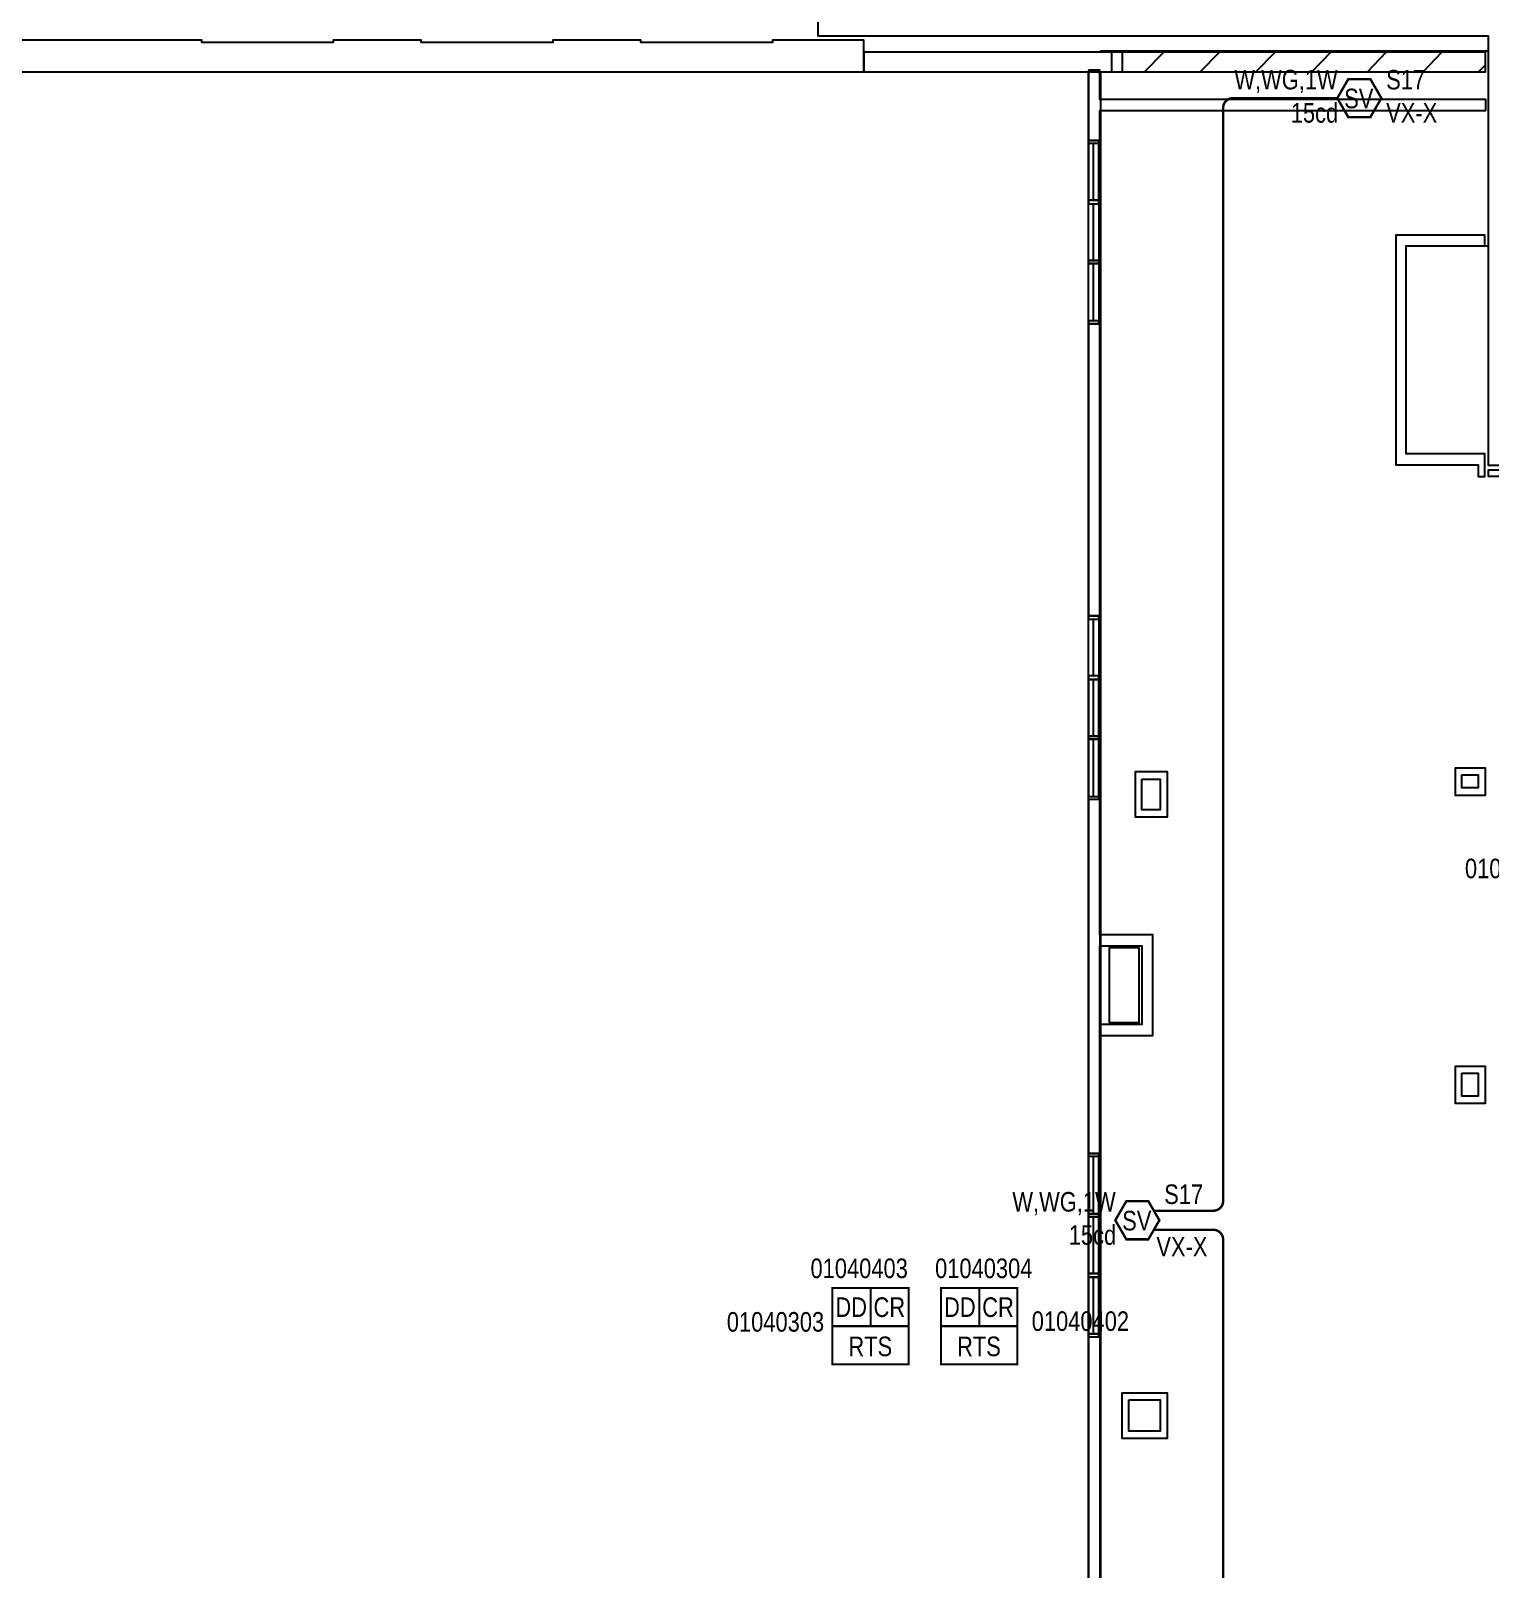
# Model space of a CAD drawing. Header units: inches. Extents: x 9349 to 17082, y 17684 to 25415.
# Drawn here: x 11103 to 11998, y 20127 to 21070 of the extents above; entities that cross this region are included whole.
import ezdxf
from ezdxf.enums import TextEntityAlignment as Align

# ---------------------------------------------------------------- set-up
doc = ezdxf.new("R2010")
doc.units = ezdxf.units.IN
doc.header["$LTSCALE"] = 0.25
doc.header["$MEASUREMENT"] = 0
for name, color, linetype in [('BACKGROUND', 8, 'Continuous'), ('CONDUIT', 6, 'Continuous'), ('DUCT DETECTOR', 1, 'Continuous'), ('RELAY MODULES', 1, 'Continuous'), ('REMOTE TEST STATION', 1, 'Continuous'), ('SPEAKER STROBE', 1, 'Continuous')]:
    doc.layers.add(name, color=color, linetype=linetype)
doc.styles.add('Arial', font='arial.ttf', dxfattribs={"width": 0.8})

# ---------------------------------------------------------------- blocks, each defined once
blk = doc.blocks.new('SIGA-SD')
at = {"layer": 'DUCT DETECTOR', "const_width": 1.3}
blk.add_lwpolyline([(-11.5, -11.68), (-11.5, 11.7), (11.89, 11.7), (11.89, -11.68)], close=True, dxfattribs=at)
at = {"layer": 'DUCT DETECTOR', "style": 'Arial', "width": 0.8}
blk.add_text('DD', height=12, dxfattribs=at).set_placement((0, 0), align=Align.MIDDLE)
for tag, p in [('ADDRESS', (20.64, 8.96)), ('ZONE', (20.64, -8.58))]:
    blk.add_attdef(tag, text='', height=12, dxfattribs=at).set_placement(p, align=Align.MIDDLE_LEFT)
blk.add_attdef('SUBSCRIPT', text='', height=12, dxfattribs=at).set_placement((-16.56, -9.02), align=Align.MIDDLE_RIGHT)
blk = doc.blocks.new('SIGA-CR')
at = {"layer": 'RELAY MODULES', "const_width": 1.3}
blk.add_lwpolyline([(-11.5, -11.68), (-11.5, 11.7), (11.89, 11.7), (11.89, -11.68)], close=True, dxfattribs=at)
at = {"layer": 'RELAY MODULES', "style": 'Arial', "width": 0.8}
blk.add_text('CR', height=12, dxfattribs=at).set_placement((0, 0), align=Align.MIDDLE)
for tag, p in [('ADDRESS', (20.64, 8.96)), ('ZONE', (20.64, -8.58))]:
    blk.add_attdef(tag, text='', height=12, dxfattribs=at).set_placement(p, align=Align.MIDDLE_LEFT)
blk.add_attdef('SUBSCRIPT', text='', height=12, dxfattribs=at).set_placement((-16.56, -9.02), align=Align.MIDDLE_RIGHT)
blk = doc.blocks.new('SD-TRK')
at = {"layer": 'REMOTE TEST STATION', "const_width": 1.25}
blk.add_lwpolyline([(-23.19, 12.37), (23.58, 12.37), (23.58, -11.01), (-23.19, -11.01)], close=True, dxfattribs=at)
at = {"layer": 'REMOTE TEST STATION', "style": 'Arial', "width": 0.8}
blk.add_text('RTS', height=12, dxfattribs=at).set_placement((0, 0), align=Align.MIDDLE)
blk.add_attdef('DD_NUMBER', text='', height=12, dxfattribs=at).set_placement((29.49, 10.17), align=Align.MIDDLE_LEFT)
blk = doc.blocks.new('G4-S7VM')
at = {"layer": 'SPEAKER STROBE', "const_width": 1.46}
blk.add_lwpolyline([(13.83, 0.21), (7.08, 11.9), (-6.42, 11.9), (-13.17, 0.21), (-6.42, -11.49), (7.08, -11.49)], close=True, dxfattribs=at)
at = {"layer": 'SPEAKER STROBE', "style": 'Arial', "width": 0.8}
blk.add_text('SV', height=12, dxfattribs=at).set_placement((0, 0), align=Align.MIDDLE)
for tag, p in [('W', (-12.95, 11.52)), ('CANDELA', (-12.62, -8.82)), ('1/2W', (-12.62, -29.16))]:
    blk.add_attdef(tag, text='', height=12, dxfattribs=at).set_placement(p, align=Align.MIDDLE_RIGHT)
for tag, p in [('Speaker_Circuit', (16.8, 11.52)), ('Visual_Circuit', (16.8, -8.82))]:
    blk.add_attdef(tag, text='', height=12, dxfattribs=at).set_placement(p, align=Align.MIDDLE_LEFT)

msp = doc.modelspace()

# ---------------------------------------------------------------- linework, layer by layer
at = {"layer": 'BACKGROUND'}
for points in [[(12004.57, 20803.64), (11996.54, 20803.64), (11996.54, 21066.89), (11656.14, 21066.89), (11602.79, 21066.89), (11585.75, 21066.89), (11585.75, 21105.14), (11585.75, 21122.17), (11585.75, 21238.53), (11603.75, 21238.53), (11603.75, 21122.17), (11606.64, 21122.17), (11606.64, 21105.14), (11602.79, 21105.14), (11602.79, 21083.92), (11606.64, 21083.92), (11606.64, 21301.21), (11630.75, 21301.21), (11630.75, 21083.92), (11656.14, 21083.92), (11996.54, 21083.92), (11996.54, 21398.28), (12009.07, 21398.28)], [(11994.29, 20810.71), (11946.07, 20810.71), (11946.07, 20938.32), (11996.54, 20938.32), (11996.54, 21057.57), (11758.68, 21057.57), (11758.68, 21056.92)], [(11785.68, 21045.03), (11797.57, 21056.92)], [(11819.75, 21045.03), (11831.64, 21056.92)], [(11853.82, 21045.03), (11865.72, 21056.92)], [(11888.22, 21045.03), (11899.79, 21056.92)], [(11922.29, 21045.03), (11933.86, 21056.92)], [(11956.36, 21045.03), (11967.93, 21056.92)], [(11758.36, 21002.92), (11757.72, 21002.92), (11757.72, 21001), (11751.29, 21001), (11751.29, 20966.28), (11757.72, 20966.28), (11751.29, 20966.28), (11751.29, 20964.03), (11757.72, 20964.03), (11757.72, 20929.32), (11751.29, 20929.32), (11757.72, 20929.32), (11757.72, 20927.39), (11757.72, 20892.35), (11751.29, 20892.35), (11751.29, 20927.39), (11757.72, 20927.39), (11751.29, 20927.39), (11751.29, 20929.32), (11751.29, 20964.03), (11757.72, 20964.03), (11757.72, 20966.28), (11757.72, 21001), (11751.29, 21001), (11751.29, 21002.92), (11751.29, 21045.03)], [(11990.43, 21045.03), (11994.61, 21049.21)], [(11757.72, 21002.92), (11751.29, 21002.92)], [(11754.18, 21001), (11754.18, 20966.28)], [(11754.18, 20964.03), (11754.18, 20929.32)], [(11754.18, 20927.39), (11754.18, 20892.35)], [(11757.72, 20890.42), (11757.72, 20892.35), (11751.29, 20892.35), (11751.29, 20890.42), (11757.72, 20890.42), (11758.36, 20890.42)], [(11757.72, 20711.39), (11751.29, 20711.39), (11751.29, 20709.46), (11757.72, 20709.46), (11757.72, 20711.39), (11758.36, 20711.39), (11758.36, 20890.42), (11751.29, 20890.42), (11751.29, 20711.39), (11758.36, 20711.39)], [(12009.07, 20796.89), (11996.54, 20796.89), (11996.54, 20801.07), (12004.57, 20801.07)], [(11754.18, 20709.46), (11754.18, 20674.75)], [(11754.18, 20672.5), (11754.18, 20637.78)], [(11754.18, 20635.85), (11754.18, 20600.82)], [(11758.36, 20381.92), (11757.72, 20381.92), (11757.72, 20380), (11751.29, 20380), (11751.29, 20344.96), (11757.72, 20344.96), (11757.72, 20380), (11751.29, 20380), (11751.29, 20381.92), (11751.29, 20598.89), (11751.29, 20381.92), (11758.36, 20381.92), (11758.36, 20509.21), (11784.07, 20509.21), (11784.07, 20461), (11758.68, 20461), (11758.68, 20454.25), (11784.07, 20454.25), (11790.82, 20454.25), (11790.82, 20509.21), (11790.82, 20515.96), (11758.36, 20515.96), (11758.36, 20598.89), (11751.29, 20598.89), (11751.29, 20600.82), (11757.72, 20600.82), (11757.72, 20598.89)], [(11758.36, 20598.89), (11757.72, 20598.89), (11751.29, 20598.89)], [(11757.72, 20381.92), (11751.29, 20381.92)], [(11754.18, 20380), (11754.18, 20344.96)], [(11754.18, 20343.03), (11754.18, 20308.32)], [(11754.18, 20306.07), (11754.18, 20271.35)], [(11757.72, 20269.42), (11757.72, 20271.35), (11751.29, 20271.35), (11751.29, 20269.42), (11758.36, 20269.42), (11758.36, 20090.39), (11751.29, 20090.39), (11751.29, 20269.42), (11751.29, 20090.39), (11751.29, 20088.46), (11757.72, 20088.46), (11757.72, 20053.42), (11751.29, 20053.42), (11751.29, 20088.46), (11757.72, 20088.46), (11757.72, 20090.39), (11758.36, 20090.39)], [(11751.29, 20269.42), (11757.72, 20269.42), (11758.36, 20269.42)]]:
    msp.add_lwpolyline(points, dxfattribs=at)
for points in [[(11071.47, 20908.42), (11071.47, 21045.03), (11613.72, 21045.03), (11613.72, 21064.32), (11557.79, 21064.32), (11557.79, 21063.03), (11477.11, 21063.03), (11477.11, 21064.32), (11423.11, 21064.32), (11423.11, 21063.03), (11342.43, 21063.03), (11342.43, 21064.32), (11288.43, 21064.32), (11288.43, 21063.03), (11208.07, 21063.03), (11208.07, 21064.32), (11071.47, 21064.32), (11052.18, 21064.32), (11052.18, 20908.42)], [(11613.72, 21056.92), (11613.72, 21045.03), (11772.18, 21045.03), (11772.18, 21056.92), (11653.57, 21056.92)], [(11994.61, 21056.92), (11765.43, 21056.92), (11765.43, 21045.03), (11994.61, 21045.03)], [(11751.29, 21046), (11751.29, 21002.92), (11758.36, 21002.92), (11758.36, 21021.25), (11994.93, 21021.25), (11994.93, 21028), (11758.36, 21028), (11758.36, 21046)], [(11754.18, 21001), (11754.18, 20966.28), (11754.5, 20966.28), (11754.5, 21001)], [(11754.18, 20964.03), (11754.18, 20929.32), (11754.5, 20929.32), (11754.5, 20964.03)], [(11994.29, 20938.32), (11994.29, 20944.75), (11946.07, 20944.75), (11939.64, 20944.75), (11939.64, 20803.96), (11946.07, 20803.96), (11990.11, 20803.96), (11990.11, 20801.07), (11990.11, 20796.89), (11994.29, 20796.89), (11994.29, 20801.07), (11994.29, 20803.96), (11994.29, 20810.71), (11946.07, 20810.71), (11946.07, 20938.32)], [(11754.18, 20927.39), (11754.18, 20892.35), (11754.5, 20892.35), (11754.5, 20927.39)], [(11757.72, 20709.46), (11757.72, 20674.75), (11751.29, 20674.75), (11751.29, 20709.46)], [(11754.18, 20709.46), (11754.18, 20674.75), (11754.5, 20674.75), (11754.5, 20709.46)], [(11757.72, 20674.75), (11751.29, 20674.75), (11751.29, 20672.5), (11757.72, 20672.5), (11751.29, 20672.5), (11751.29, 20637.78), (11757.72, 20637.78), (11751.29, 20637.78), (11751.29, 20635.85), (11757.72, 20635.85), (11751.29, 20635.85), (11751.29, 20600.82), (11757.72, 20600.82), (11757.72, 20635.85), (11757.72, 20637.78), (11757.72, 20672.5)], [(11754.18, 20672.5), (11754.18, 20637.78), (11754.5, 20637.78), (11754.5, 20672.5)], [(11754.18, 20635.85), (11754.18, 20600.82), (11754.5, 20600.82), (11754.5, 20635.85)], [(11975.97, 20614), (11975.97, 20605.96), (11975.97, 20601.46), (11990.11, 20601.46), (11994.61, 20601.46), (11994.61, 20618.17), (11990.11, 20618.17), (11975.97, 20618.17)], [(11779.89, 20611.42), (11779.89, 20592.46), (11779.89, 20588.28), (11795.32, 20588.28), (11799.82, 20588.28), (11799.82, 20615.92), (11795.32, 20615.92), (11779.89, 20615.92)], [(11784.07, 20611.42), (11795.32, 20611.42), (11795.32, 20592.46), (11784.07, 20592.46)], [(11980.14, 20614), (11990.11, 20614), (11990.11, 20605.96), (11980.14, 20605.96)], [(11782.14, 20508.25), (11782.14, 20461.96), (11764.14, 20461.96), (11764.14, 20508.25)], [(11975.97, 20431.1), (11975.97, 20416.96), (11975.97, 20412.78), (11990.11, 20412.78), (11994.61, 20412.78), (11994.61, 20435.28), (11990.11, 20435.28), (11975.97, 20435.28)], [(11980.14, 20431.1), (11990.11, 20431.1), (11990.11, 20416.96), (11980.14, 20416.96)], [(11754.18, 20380), (11754.18, 20344.96), (11754.5, 20344.96), (11754.5, 20380)], [(11757.72, 20344.96), (11751.29, 20344.96), (11751.29, 20343.03), (11757.72, 20343.03), (11751.29, 20343.03), (11751.29, 20308.32), (11757.72, 20308.32), (11751.29, 20308.32), (11751.29, 20306.07), (11757.72, 20306.07), (11751.29, 20306.07), (11751.29, 20271.35), (11757.72, 20271.35), (11757.72, 20306.07), (11757.72, 20308.32), (11757.72, 20343.03)], [(11754.18, 20343.03), (11754.18, 20308.32), (11754.5, 20308.32), (11754.5, 20343.03)], [(11754.18, 20306.07), (11754.18, 20271.35), (11754.5, 20271.35), (11754.5, 20306.07)], [(11771.86, 20230.85), (11771.86, 20211.57), (11771.86, 20207.39), (11795.32, 20207.39), (11799.82, 20207.39), (11799.82, 20235.03), (11795.32, 20235.03), (11771.86, 20235.03)], [(11776.04, 20230.85), (11795.32, 20230.85), (11795.32, 20211.57), (11776.04, 20211.57)]]:
    msp.add_lwpolyline(points, close=True, dxfattribs=at)
at = {"layer": 'BACKGROUND', "ltscale": 2.971667}
msp.add_lwpolyline([(11758.68, 21045.03), (11758.68, 19929.03)], dxfattribs=at)
at = {"layer": 'BACKGROUND', "ltscale": 0.928333}
msp.add_lwpolyline([(11751.29, 20269.42), (11751.29, 21002.6)], dxfattribs=at)
at = {"layer": 'BACKGROUND', "ltscale": 0.583333}
msp.add_lwpolyline([(11758.36, 21002.92), (11758.36, 19977.89)], dxfattribs=at)
at = {"layer": 'CONDUIT', "lineweight": 0, "const_width": 1.5}
for points in [[(11791.41, 20346.8), (11827.87, 20346.8, 0.414214), (11833.87, 20352.8), (11833.87, 21022.84, -0.414214), (11839.87, 21028.84), (11903.83, 21028.84)], [(11791.41, 20335.11), (11791.41, 20335.11), (11827.87, 20335.11, -0.414214), (11833.87, 20329.11), (11833.87, 19954.73)]]:
    msp.add_lwpolyline(points, format="xyb", dxfattribs=at)

# ---------------------------------------------------------------- block references
at = {"layer": 'DUCT DETECTOR'}
for p, values in [((12058.26, 20565.63), {'SUBSCRIPT': '01040305'}), ((11605.94, 20287.69), {'SUBSCRIPT': '01040303'})]:
    msp.add_blockref('SIGA-SD', p, dxfattribs=at).add_auto_attribs(values)
ref = msp.add_blockref('SIGA-SD', (11672.53, 20287.69), dxfattribs=at)
ref.add_attrib('SUBSCRIPT', '01040304', dxfattribs={"height": 12, "style": 'Arial', "width": 0.8}).set_placement((11717, 20311.5), align=Align.MIDDLE_RIGHT)
at = {"layer": 'RELAY MODULES'}
ref = msp.add_blockref('SIGA-CR', (11629.32, 20287.69), dxfattribs=at)
ref.add_attrib('ZONE', '01040403', dxfattribs={"height": 12, "style": 'Arial', "width": 0.8}).set_placement((11581, 20311.5), align=Align.MIDDLE_LEFT)
msp.add_blockref('SIGA-CR', (11695.91, 20287.69), dxfattribs=at).add_auto_attribs({'ZONE': '01040402'})
at = {"layer": 'REMOTE TEST STATION'}
for p in [(11617.63, 20263.64), (11684.22, 20263.64)]:
    msp.add_blockref('SD-TRK', p, dxfattribs=at)
at = {"layer": 'SPEAKER STROBE'}
msp.add_blockref('G4-S7VM', (11917, 21028.64), dxfattribs=at).add_auto_attribs({'W': 'W,WG,1W', 'Speaker_Circuit': 'S17', 'Visual_Circuit': 'VX-X', 'CANDELA': '15cd'})
ref = msp.add_blockref('G4-S7VM', (11780.96, 20340.75), dxfattribs=at)
ref.add_attrib('W', 'W,WG,1W', dxfattribs={"height": 12, "style": 'Arial', "width": 0.8}).set_placement((11768.02, 20352.27), align=Align.MIDDLE_RIGHT)
ref.add_attrib('Speaker_Circuit', 'S17', dxfattribs={"height": 12, "style": 'Arial', "width": 0.8}).set_placement((11797.76, 20356.92), align=Align.MIDDLE_LEFT)
ref.add_attrib('Visual_Circuit', 'VX-X', dxfattribs={"height": 12, "style": 'Arial', "width": 0.8}).set_placement((11792.96, 20324.77), align=Align.MIDDLE_LEFT)
ref.add_attrib('CANDELA', '15cd', dxfattribs={"height": 12, "style": 'Arial', "width": 0.8}).set_placement((11768.34, 20331.93), align=Align.MIDDLE_RIGHT)

doc.saveas('drawing.dxf')
